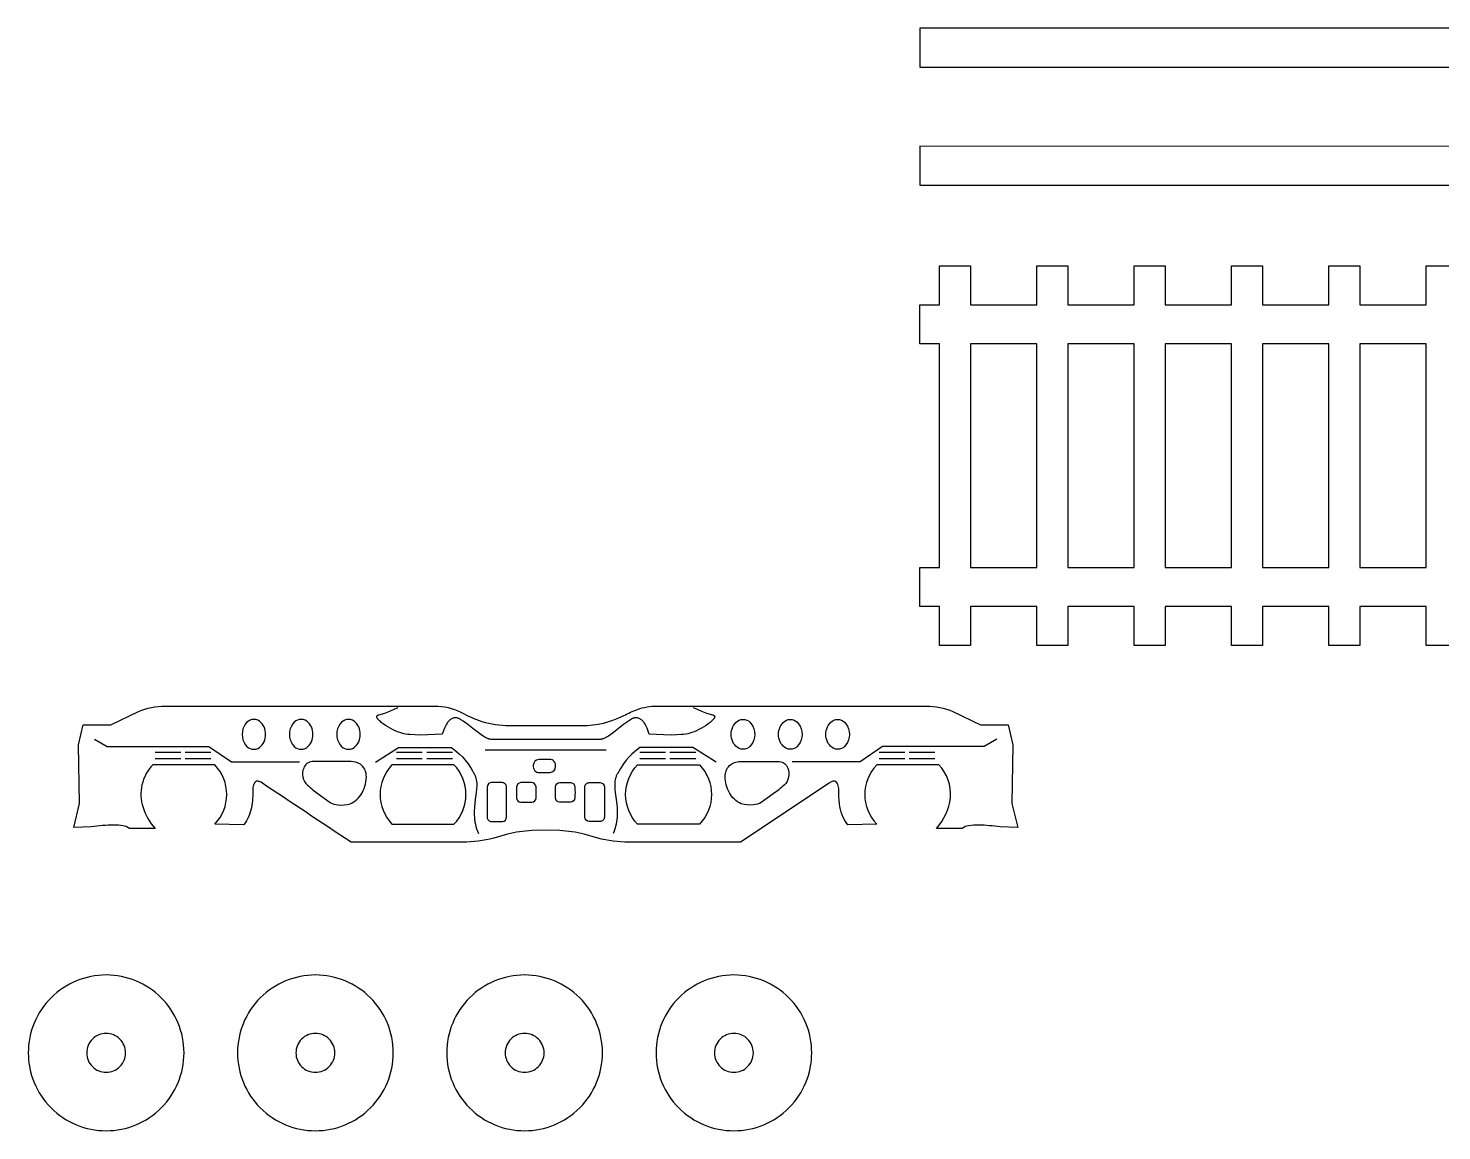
# Model space of a CAD drawing. Extents: x -80 to 87, y -38 to 108.
# Drawn here: x -78.9 to -42.6, y 79.53 to 107.85 of the extents above; entities that cross this region are included whole.
import ezdxf

# ---------------------------------------------------------------- set-up
doc = ezdxf.new("R2010")
doc.units = 0
doc.header["$MEASUREMENT"] = 0
doc.layers.get('0').update_dxf_attribs({"linetype": 'CONTINUOUS'})
doc.layers.add('ENGRAVE', color=1, linetype='CONTINUOUS')

msp = doc.modelspace()

# ---------------------------------------------------------------- linework, layer by layer
for points in [[(-56, 106.852), (16, 106.852), (16, 107.852), (-56, 107.852)], [(-56, 103.82), (16, 103.819), (16, 104.819), (-56, 104.82)], [(-53, 94), (-53, 99.75), (-54.7, 99.75), (-54.7, 94)], [(-50.5, 94), (-50.5, 99.75), (-52.2, 99.75), (-52.2, 94)], [(-48, 94), (-48, 99.75), (-49.7, 99.75), (-49.7, 94)], [(-45.5, 94), (-45.5, 99.75), (-47.2, 99.75), (-47.2, 94)], [(-43, 94), (-43, 99.75), (-44.7, 99.75), (-44.7, 94)]]:
    msp.add_lwpolyline(points, close=True)
msp.add_lwpolyline([(-42.2, 92), (-43, 92), (-43, 93), (-44.7, 93), (-44.7, 92), (-45.5, 92), (-45.5, 93), (-47.2, 93), (-47.2, 92), (-48, 92), (-48, 93), (-49.7, 93), (-49.7, 92), (-50.5, 92), (-50.5, 93), (-52.2, 93), (-52.2, 92), (-53, 92), (-53, 93), (-54.7, 93), (-54.7, 92), (-55.5, 92), (-55.5, 93), (-56, 93), (-56, 94), (-55.5, 94), (-55.5, 99.75), (-56, 99.75), (-56, 100.75), (-55.5, 100.75), (-55.5, 101.75), (-54.7, 101.75), (-54.7, 100.75), (-53, 100.75), (-53, 101.75), (-52.2, 101.75), (-52.2, 100.75), (-50.5, 100.75), (-50.5, 101.75), (-49.7, 101.75), (-49.7, 100.75), (-48, 100.75), (-48, 101.75), (-47.2, 101.75), (-47.2, 100.75), (-45.5, 100.75), (-45.5, 101.75), (-44.7, 101.75), (-44.7, 100.75), (-43, 100.75), (-43, 101.75), (-42.2, 101.75)])
for points in [[(-65.612, 89.943), (-64.676, 89.943, 0.116434), (-63.607, 90.196, -0.035104), (-63.257, 90.358, -0.084751), (-62.755, 90.443), (-55.838, 90.443, -0.101969), (-55.153, 90.302), (-54.442, 89.957), (-53.733, 89.957), (-53.612, 89.443), (-53.641, 87.937), (-53.489, 87.326), (-53.94, 87.34, 0.022281), (-54.49, 87.387, 0.040286), (-54.752, 87.37, 0.119475), (-54.914, 87.301), (-55.577, 87.3, 0.157016), (-55.219, 88.087, 0.218476), (-55.52, 88.934), (-57.111, 88.934, 0.402477), (-57.111, 87.408), (-57.854, 87.394, -0.143137), (-58.069, 87.934, -0.034708), (-58.085, 88.29, 0.089356), (-58.11, 88.424, 0.153675), (-58.163, 88.5, 0.262721), (-58.255, 88.505, 0.064362), (-58.336, 88.461), (-60.612, 86.943), (-63.478, 86.943, -0.062798), (-64.275, 87.052), (-64.626, 87.153, 0.051481), (-65.254, 87.243), (-65.612, 87.252), (-65.97, 87.243, 0.051481), (-66.598, 87.153), (-66.949, 87.052, -0.062798), (-67.746, 86.943), (-70.612, 86.943, -0.001058), (-72.924, 88.486, 0.088601), (-73.007, 88.513, 0.346872), (-73.104, 88.445, 0.092978), (-73.136, 88.314, -0.044232), (-73.17, 87.832, -0.121544), (-73.369, 87.394), (-74.112, 87.408, 0.402478), (-74.112, 88.934), (-75.704, 88.934, 0.280557), (-75.953, 87.838, 0.107333), (-75.646, 87.3), (-76.31, 87.301, 0.127087), (-76.472, 87.369, 0.049686), (-76.703, 87.387, 0.027476), (-77.284, 87.34), (-77.735, 87.326), (-77.583, 87.937), (-77.612, 89.443), (-77.49, 89.957), (-76.781, 89.957), (-76.071, 90.302, -0.101969), (-75.386, 90.443), (-68.469, 90.443, -0.116435), (-67.793, 90.284, 0.048344), (-67.25, 90.049, 0.07465), (-66.547, 89.943)], [(-70.612, 89.017), (-71.612, 89.017, 0.294301), (-71.828, 88.85, 0.31771), (-71.734, 88.411, 0.023635), (-71.453, 88.185), (-71.148, 87.969, 0.125755), (-70.945, 87.906, 0.107926), (-70.633, 87.934, 0.181572), (-70.329, 88.216, 0.145765), (-70.221, 88.681, 0.212434), (-70.372, 88.946, 0.160313)], [(-60.612, 89.017), (-59.612, 89.017, -0.294301), (-59.396, 88.85, -0.317708), (-59.49, 88.411, -0.023634), (-59.77, 88.185), (-60.076, 87.969, -0.125756), (-60.279, 87.906, -0.107927), (-60.59, 87.934, -0.181573), (-60.894, 88.216, -0.122323), (-61.005, 88.629, -0.194833), (-60.892, 88.915, -0.192568)], [(-67.662, 88.171, 0.193943), (-67.969, 88.934), (-69.561, 88.934, 0.402477), (-69.561, 87.408), (-67.969, 87.408, 0.193944)], [(-63.561, 88.171, -0.193944), (-63.254, 88.934), (-61.663, 88.934, -0.402477), (-61.663, 87.408), (-63.254, 87.408, -0.193944)], [(-66.73, 88.476, 0.012664), (-67.01, 88.476, 0.399321), (-67.117, 88.363), (-67.117, 87.589, 0.414318), (-67.004, 87.476, 0.012657), (-66.724, 87.476, 0.399323), (-66.617, 87.589), (-66.617, 88.363, 0.414315)], [(-65.975, 88.476, 0.012665), (-66.255, 88.476, 0.399323), (-66.362, 88.363, 0.012688), (-66.362, 88.083, 0.399327), (-66.249, 87.976, 0.012657), (-65.969, 87.976, 0.399321), (-65.862, 88.089, 0.012647), (-65.862, 88.369, 0.399321)], [(-65.249, 88.476, -0.012665), (-64.969, 88.476, -0.399323), (-64.862, 88.363, -0.012606), (-64.862, 88.083, -0.399314), (-64.975, 87.976, -0.012657), (-65.255, 87.976, -0.399323), (-65.362, 88.089, -0.012688), (-65.362, 88.369, -0.399327)], [(-64.493, 88.476, -0.012666), (-64.213, 88.476, -0.399326), (-64.106, 88.363), (-64.106, 87.589, -0.414316), (-64.219, 87.476, -0.012656), (-64.499, 87.476, -0.399322), (-64.606, 87.589), (-64.606, 88.363, -0.414317)], [(-78.902, 81.535, 0.414214), (-76.902, 79.535, 0.414214), (-74.902, 81.535, 0.414214), (-76.902, 83.535, 0.414214)], [(-73.528, 81.535, 0.414214), (-71.528, 79.535, 0.414214), (-69.528, 81.535, 0.414214), (-71.528, 83.535, 0.414214)], [(-68.154, 81.535, 0.414214), (-66.154, 79.535, 0.414214), (-64.154, 81.535, 0.414214), (-66.154, 83.535, 0.414214)], [(-62.78, 81.535, 0.414214), (-60.78, 79.535, 0.414214), (-58.78, 81.535, 0.414214), (-60.78, 83.535, 0.414214)], [(-77.402, 81.535, 0.414214), (-76.902, 81.035, 0.414214), (-76.402, 81.535, 0.414214), (-76.902, 82.035, 0.414214)], [(-72.028, 81.535, 0.414214), (-71.528, 81.035, 0.414214), (-71.028, 81.535, 0.414214), (-71.528, 82.035, 0.414214)], [(-66.654, 81.535, 0.414214), (-66.154, 81.035, 0.414214), (-65.654, 81.535, 0.414214), (-66.154, 82.035, 0.414214)], [(-61.28, 81.535, 0.414214), (-60.78, 81.035, 0.414214), (-60.28, 81.535, 0.414214), (-60.78, 82.035, 0.414214)]]:
    msp.add_lwpolyline(points, format="xyb", close=True)
at = {"layer": 'ENGRAVE'}
for points in [[(-61.822, 90.409), (-61.72, 90.36), (-61.609, 90.311), (-61.481, 90.264), (-61.326, 90.218), (-61.316, 90.216), (-61.312, 90.214), (-61.307, 90.212), (-61.303, 90.21), (-61.299, 90.208), (-61.296, 90.206), (-61.293, 90.204), (-61.29, 90.202), (-61.287, 90.2), (-61.284, 90.197), (-61.283, 90.196), (-61.282, 90.195), (-61.281, 90.193), (-61.28, 90.192), (-61.279, 90.191), (-61.278, 90.189), (-61.277, 90.188), (-61.277, 90.187), (-61.276, 90.185), (-61.275, 90.184), (-61.275, 90.182), (-61.274, 90.181), (-61.274, 90.18), (-61.274, 90.178), (-61.273, 90.177), (-61.273, 90.175), (-61.273, 90.173), (-61.273, 90.172), (-61.273, 90.17), (-61.273, 90.169), (-61.273, 90.165), (-61.273, 90.162), (-61.274, 90.159), (-61.274, 90.155), (-61.275, 90.152), (-61.276, 90.148), (-61.278, 90.144), (-61.279, 90.141), (-61.281, 90.137), (-61.285, 90.129), (-61.29, 90.121), (-61.296, 90.113), (-61.302, 90.105), (-61.309, 90.096), (-61.325, 90.079), (-61.343, 90.061), (-61.363, 90.042), (-61.386, 90.023), (-61.436, 89.985), (-61.492, 89.947), (-61.553, 89.909), (-61.615, 89.873), (-61.679, 89.839), (-61.742, 89.809), (-61.804, 89.782), (-61.861, 89.76), (-61.888, 89.751), (-61.913, 89.744), (-61.964, 89.732), (-62.017, 89.722), (-62.073, 89.714), (-62.132, 89.708), (-62.255, 89.7), (-62.387, 89.698), (-62.956, 89.725), (-63.011, 89.874), (-63.026, 89.909), (-63.042, 89.943), (-63.06, 89.975), (-63.078, 90.005), (-63.088, 90.019), (-63.098, 90.033), (-63.109, 90.046), (-63.12, 90.058), (-63.131, 90.07), (-63.143, 90.081), (-63.156, 90.091), (-63.169, 90.1), (-63.182, 90.108), (-63.196, 90.116), (-63.211, 90.122), (-63.226, 90.128), (-63.242, 90.133), (-63.259, 90.136), (-63.277, 90.139), (-63.295, 90.141), (-63.299, 90.141), (-63.304, 90.141), (-63.309, 90.14), (-63.314, 90.14), (-63.324, 90.138), (-63.335, 90.136), (-63.346, 90.133), (-63.357, 90.129), (-63.369, 90.125), (-63.381, 90.119), (-63.406, 90.107), (-63.433, 90.093), (-63.489, 90.057), (-63.612, 89.968), (-63.742, 89.865), (-63.875, 89.762), (-63.94, 89.714), (-64.004, 89.672), (-64.034, 89.653), (-64.064, 89.636), (-64.093, 89.622), (-64.121, 89.609), (-64.134, 89.604), (-64.148, 89.599), (-64.161, 89.595), (-64.173, 89.592), (-64.186, 89.59), (-64.198, 89.588), (-64.209, 89.587), (-64.215, 89.587), (-64.221, 89.587), (-65.612, 89.587), (-67.003, 89.587), (-67.009, 89.587), (-67.014, 89.587), (-67.026, 89.588), (-67.038, 89.59), (-67.05, 89.592), (-67.063, 89.595), (-67.076, 89.599), (-67.089, 89.604), (-67.103, 89.609), (-67.131, 89.622), (-67.16, 89.636), (-67.19, 89.653), (-67.22, 89.672), (-67.283, 89.714), (-67.348, 89.762), (-67.481, 89.865), (-67.612, 89.968), (-67.735, 90.057), (-67.791, 90.093), (-67.817, 90.107), (-67.843, 90.119), (-67.855, 90.125), (-67.866, 90.129), (-67.878, 90.133), (-67.889, 90.136), (-67.9, 90.138), (-67.91, 90.14), (-67.915, 90.14), (-67.92, 90.141), (-67.924, 90.141), (-67.929, 90.141), (-67.947, 90.139), (-67.965, 90.136), (-67.981, 90.133), (-67.997, 90.128), (-68.013, 90.122), (-68.027, 90.116), (-68.042, 90.108), (-68.055, 90.1), (-68.068, 90.091), (-68.081, 90.081), (-68.093, 90.07), (-68.104, 90.058), (-68.115, 90.046), (-68.126, 90.033), (-68.136, 90.019), (-68.146, 90.005), (-68.164, 89.975), (-68.181, 89.943), (-68.197, 89.909), (-68.213, 89.874), (-68.268, 89.725), (-68.837, 89.698), (-68.968, 89.7), (-69.092, 89.708), (-69.15, 89.714), (-69.206, 89.722), (-69.26, 89.732), (-69.31, 89.744), (-69.336, 89.751), (-69.363, 89.76), (-69.42, 89.782), (-69.481, 89.809), (-69.545, 89.839), (-69.608, 89.873), (-69.671, 89.909), (-69.731, 89.947), (-69.787, 89.985), (-69.838, 90.023), (-69.86, 90.042), (-69.881, 90.061), (-69.899, 90.079), (-69.915, 90.096), (-69.922, 90.105), (-69.928, 90.113), (-69.934, 90.121), (-69.939, 90.129), (-69.943, 90.137), (-69.944, 90.141), (-69.946, 90.144), (-69.947, 90.148), (-69.948, 90.152), (-69.949, 90.155), (-69.95, 90.159), (-69.951, 90.162), (-69.951, 90.165), (-69.951, 90.169), (-69.951, 90.17), (-69.951, 90.172), (-69.951, 90.173), (-69.951, 90.175), (-69.95, 90.177), (-69.95, 90.178), (-69.95, 90.18), (-69.949, 90.181), (-69.949, 90.182), (-69.948, 90.184), (-69.948, 90.185), (-69.947, 90.187), (-69.946, 90.188), (-69.945, 90.189), (-69.945, 90.191), (-69.944, 90.192), (-69.943, 90.193), (-69.942, 90.195), (-69.941, 90.196), (-69.939, 90.197), (-69.937, 90.2), (-69.934, 90.202), (-69.931, 90.204), (-69.928, 90.206), (-69.924, 90.208), (-69.921, 90.21), (-69.916, 90.212), (-69.912, 90.214), (-69.907, 90.216), (-69.897, 90.218), (-69.743, 90.264), (-69.614, 90.311), (-69.504, 90.36), (-69.402, 90.409)], [(-77.197, 89.595), (-76.872, 89.405), (-74.262, 89.405), (-73.683, 89.008), (-71.94, 89.008)], [(-69.988, 89.003), (-69.394, 89.38), (-68.033, 89.38), (-67.895, 89.271), (-67.825, 89.209), (-67.754, 89.138), (-67.682, 89.055), (-67.607, 88.957), (-67.531, 88.841), (-67.451, 88.703), (-67.442, 88.685), (-67.433, 88.666), (-67.425, 88.647), (-67.418, 88.628), (-67.411, 88.609), (-67.406, 88.59), (-67.396, 88.551), (-67.39, 88.512), (-67.385, 88.473), (-67.383, 88.433), (-67.383, 88.392), (-67.387, 88.309), (-67.396, 88.223), (-67.421, 88.043), (-67.443, 87.849), (-67.448, 87.746), (-67.447, 87.64), (-67.444, 87.585), (-67.438, 87.529), (-67.43, 87.471), (-67.419, 87.413), (-67.405, 87.353), (-67.387, 87.293), (-67.367, 87.23), (-67.342, 87.167)], [(-64.058, 89.306), (-65.612, 89.306), (-67.166, 89.306)], [(-61.236, 89.003), (-61.83, 89.38), (-63.191, 89.38), (-63.328, 89.271), (-63.398, 89.209), (-63.469, 89.138), (-63.542, 89.055), (-63.616, 88.957), (-63.693, 88.841), (-63.772, 88.703), (-63.782, 88.685), (-63.791, 88.666), (-63.799, 88.647), (-63.806, 88.628), (-63.812, 88.609), (-63.818, 88.59), (-63.827, 88.551), (-63.834, 88.512), (-63.838, 88.473), (-63.841, 88.433), (-63.841, 88.392), (-63.837, 88.309), (-63.828, 88.223), (-63.803, 88.043), (-63.781, 87.849), (-63.775, 87.746), (-63.776, 87.64), (-63.78, 87.585), (-63.786, 87.529), (-63.794, 87.471), (-63.805, 87.413), (-63.819, 87.353), (-63.836, 87.293), (-63.857, 87.23), (-63.881, 87.167)], [(-54.027, 89.595), (-54.352, 89.405), (-56.962, 89.405), (-57.54, 89.008), (-59.284, 89.008)], [(-75.646, 89.26), (-74.986, 89.26)], [(-74.986, 89.09), (-75.646, 89.09)], [(-74.872, 89.26), (-74.212, 89.26)], [(-74.212, 89.09), (-74.872, 89.09)], [(-69.444, 89.26), (-68.784, 89.26)], [(-68.784, 89.09), (-69.444, 89.09)], [(-68.67, 89.26), (-68.01, 89.26)], [(-68.01, 89.09), (-68.67, 89.09)], [(-63.195, 89.26), (-62.535, 89.26)], [(-62.535, 89.09), (-63.195, 89.09)], [(-62.421, 89.26), (-61.761, 89.26)], [(-61.761, 89.09), (-62.421, 89.09)], [(-57.049, 89.26), (-56.389, 89.26)], [(-56.389, 89.09), (-57.049, 89.09)], [(-56.275, 89.26), (-55.615, 89.26)], [(-55.615, 89.09), (-56.275, 89.09)]]:
    msp.add_lwpolyline(points, dxfattribs=at)
for points in [[(-72.807, 89.716, 0.241137), (-72.965, 90.056, 0.41503), (-73.32, 89.989, 0.328882), (-73.32, 89.443, 0.415031), (-72.965, 89.376, 0.241139)], [(-71.592, 89.716, 0.241138), (-71.749, 90.056, 0.41503), (-72.105, 89.989, 0.32888), (-72.105, 89.443, 0.415031), (-71.749, 89.376, 0.241139)], [(-70.377, 89.716, 0.241139), (-70.534, 90.056, 0.41503), (-70.889, 89.989, 0.32888), (-70.889, 89.443, 0.41503), (-70.534, 89.376, 0.241139)], [(-60.847, 89.716, -0.241141), (-60.69, 90.056, -0.41503), (-60.334, 89.989, -0.328882), (-60.334, 89.443, -0.415031), (-60.69, 89.376, -0.24114)], [(-59.632, 89.716, -0.241141), (-59.474, 90.056, -0.415032), (-59.119, 89.989, -0.328883), (-59.119, 89.443, -0.415031), (-59.474, 89.376, -0.241141)], [(-58.416, 89.716, -0.241139), (-58.259, 90.056, -0.415032), (-57.904, 89.989, -0.328883), (-57.904, 89.443, -0.415031), (-58.259, 89.376, -0.241136)], [(-65.507, 89.072, 0.012664), (-65.792, 89.071, 0.399322), (-65.932, 88.923, 0.233968), (-65.889, 88.781, 0.199378), (-65.784, 88.737, 0.012668), (-65.5, 88.737, 0.399322), (-65.359, 88.886, 0.233968), (-65.402, 89.028, 0.199379)]]:
    msp.add_lwpolyline(points, format="xyb", close=True, dxfattribs=at)

doc.saveas('drawing.dxf')
